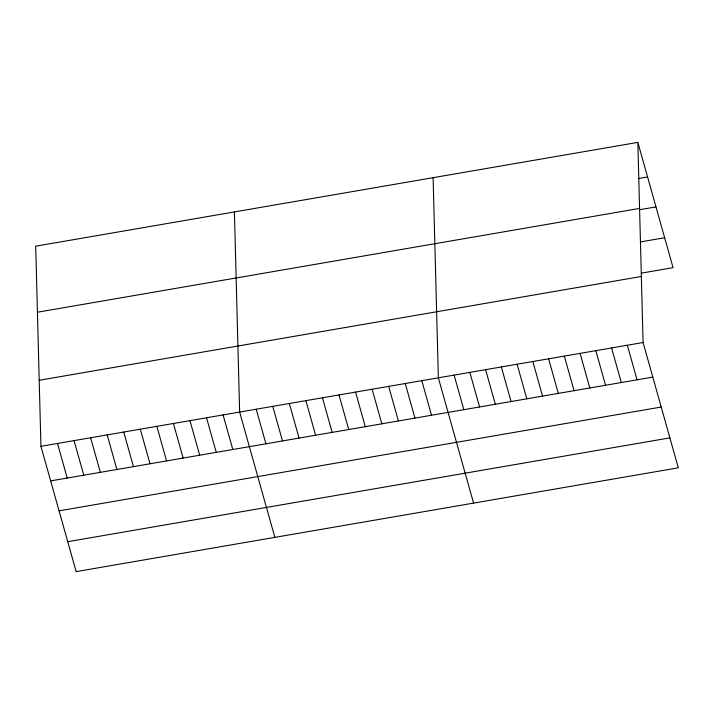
<?xml version="1.0" encoding="UTF-8"?>
<svg xmlns="http://www.w3.org/2000/svg" width="714" height="714" viewBox="0 0 714 714"><rect width="100%" height="100%" fill="white"/><g stroke="black" fill="none" stroke-linecap="round" stroke-linejoin="round"><path stroke-width="1.07" d="M637.843 142.381L35.7 246.187L40.939 446.321L76.157 571.619L678.3 467.813L643.082 342.524L637.843 142.381L673.061 267.679L641.565 273.105M639.164 178.411L647.562 176.965M37.431 312.232L639.566 208.426M640.226 209.613L655.97 206.899M640.494 241.903L664.645 237.744M39.216 380.276L641.351 276.479M40.939 446.321L643.082 342.524M50.667 480.906L652.801 377.108M59.075 510.84L661.218 407.042M67.75 541.685L669.884 437.878M627.329 345.237L637.058 379.821M611.586 347.95L621.305 382.534M595.833 350.672L605.561 385.248M580.089 353.385L589.809 387.97M564.337 356.099L574.065 390.683M548.593 358.812L558.312 393.396M532.84 361.525L542.569 396.109M517.097 364.238L526.816 398.823M501.344 366.96L511.072 401.536M485.6 369.673L495.32 404.258M469.848 372.387L479.576 406.971M454.104 375.1L463.823 409.684M473.569 503.111L438.351 377.813L433.112 177.679M421.796 380.669L431.515 415.253M405.24 383.525L414.959 418.109M388.675 386.381L398.403 420.965M372.119 389.237L381.838 423.821M355.563 392.093L365.282 426.669M338.998 394.94L348.727 429.525M322.442 397.796L332.162 432.381M305.887 400.652L315.606 435.237M289.322 403.508L299.05 438.093M272.766 406.364L282.485 440.949M256.21 409.22L265.929 443.796M274.863 537.365L239.645 412.067L234.406 211.933M223.089 414.923L232.809 449.508M206.533 417.779L216.253 452.364M189.969 420.635L199.697 455.22M173.413 423.491L183.132 458.076M156.857 426.347L166.576 460.923M140.292 429.194L150.02 463.779M123.736 432.05L133.456 466.635M107.18 434.906L116.9 469.491M90.616 437.762L100.344 472.347M74.06 440.618L83.779 475.203M57.504 443.474L67.223 478.05"/></g></svg>
